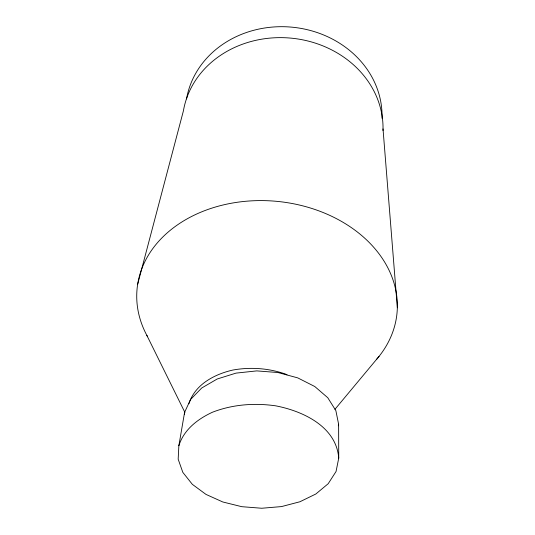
<?xml version="1.0" encoding="UTF-8"?>
<svg xmlns="http://www.w3.org/2000/svg" width="535" height="535" viewBox="0 0 535 535"><rect width="100%" height="100%" fill="white"/><g stroke="black" fill="none" stroke-linecap="round" stroke-linejoin="round"><path stroke-width="0.8" d="M178.864 445.675L178.175 459.204L182.83 472.372L192.346 484.342L205.988 494.4L222.814 501.984L241.78 506.685L261.742 508.25L281.524 506.585L299.934 501.756L315.844 493.999L328.189 483.72L336.047 471.516L338.735 458.114L338.615 424.215L335.866 410.626L327.774 397.732L314.781 386.517L297.734 377.877L277.892 372.52L256.767 370.895L236.002 373.122L217.19 379.001L201.715 388.002L190.634 399.398L184.602 412.284L178.864 445.675C183.906 429.585 197.763 418.979 212.535 412.197C232.611 404.433 254.386 402.788 275.605 405.818C302.957 411.067 336.294 426.576 338.735 458.114M184.475 414.658L184.602 412.284M338.314 425.78L338.615 424.215M137.662 284.252L183.425 110.792A100.446 88.141 5.1 0 1 291.615 38.192A100.446 88.141 5.1 0 1 382.986 130.56M188.895 403.744C194.921 384.498 214.408 374.253 232.892 370.039C250.507 366.876 268.657 368.18 285.57 374.092L287.027 374.834M334.943 409.315L379.054 356.377M146.831 335.345L184.95 412.512M383.02 128.915L397.338 307.779M147.586 336.736A130.533 100.145 5.1 0 1 277.605 201.421A130.533 100.145 5.1 0 1 376.52 359.426M186.554 98.921A98.386 87.078 5.1 0 1 292.571 27.231A98.386 87.078 5.1 0 1 382.003 118.295"/></g></svg>
